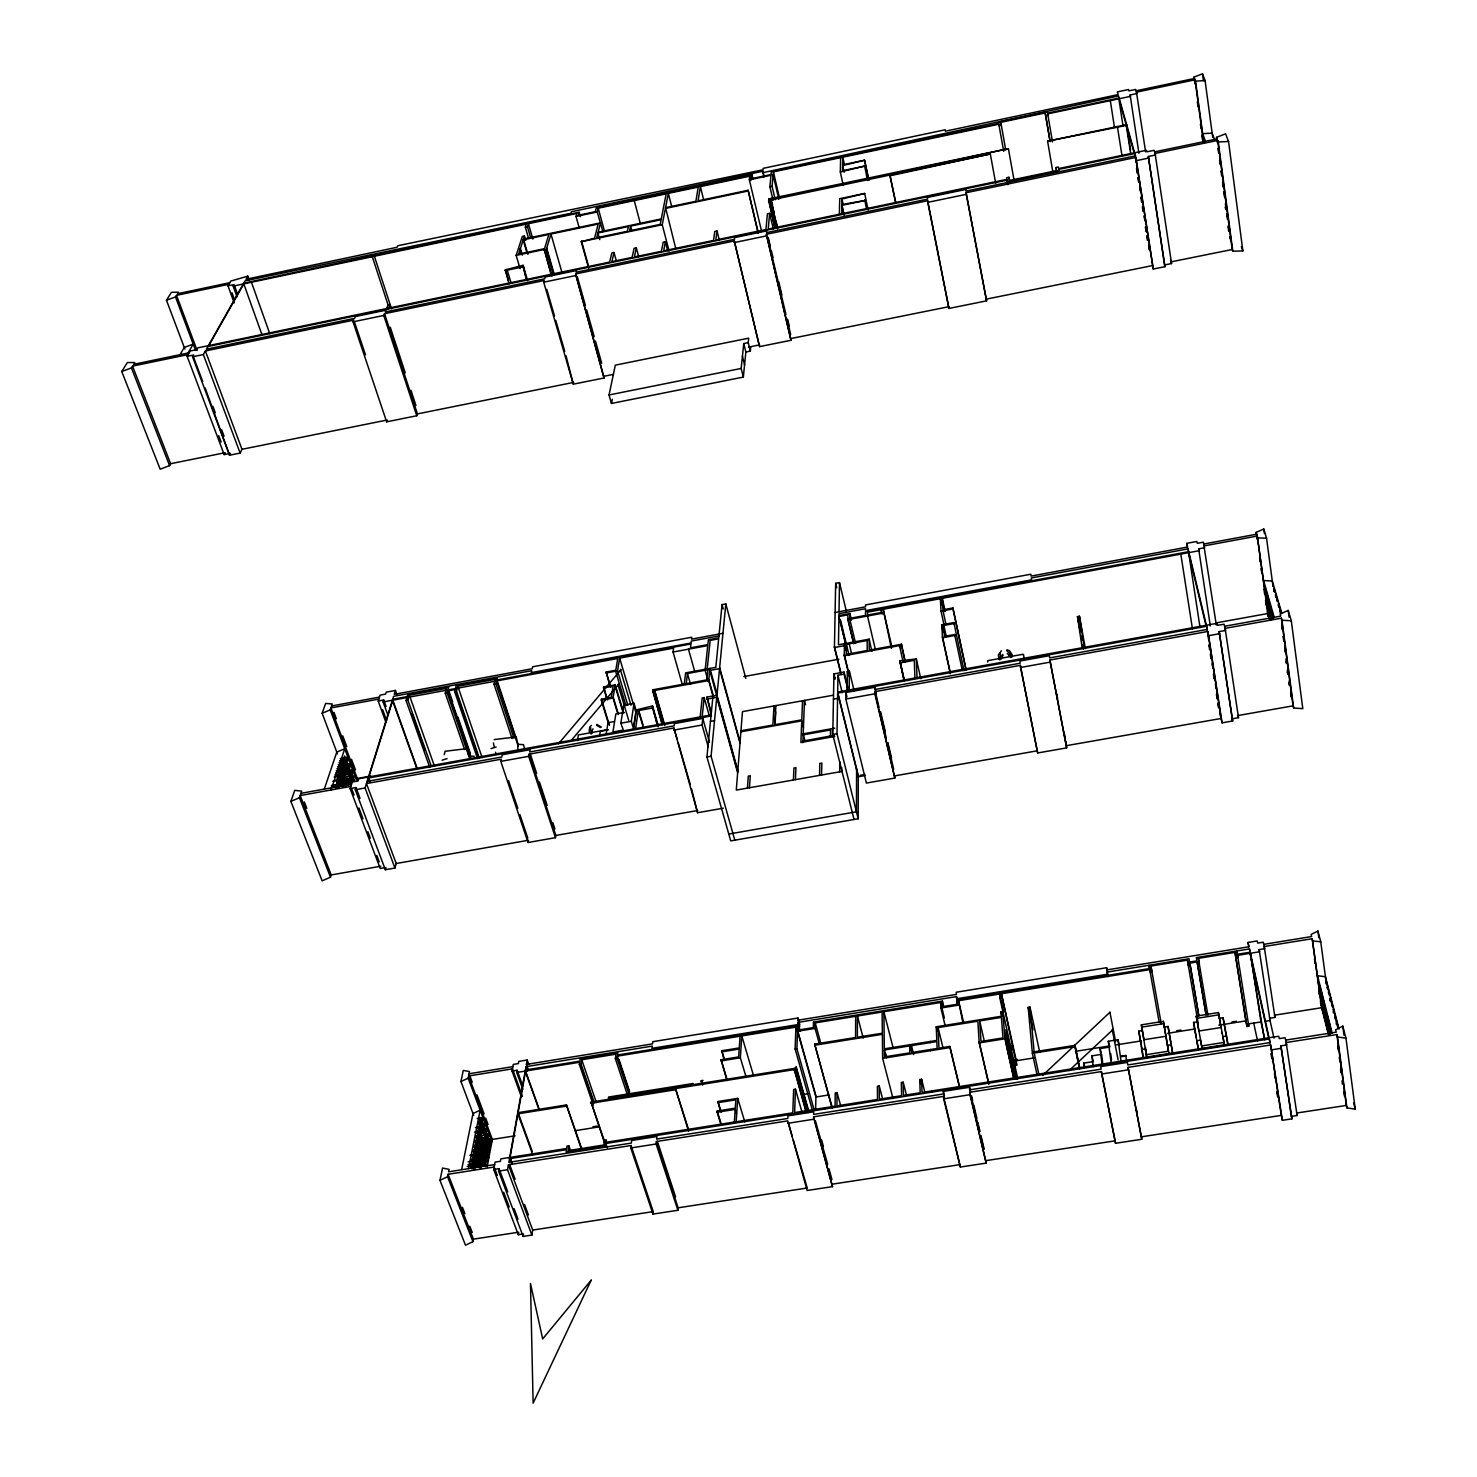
<?xml version="1.0" encoding="UTF-8"?>
<svg xmlns="http://www.w3.org/2000/svg" width="1477" height="1477" viewBox="0 0 1477 1477"><rect width="100%" height="100%" fill="white"/><g stroke="black" fill="none" stroke-linecap="round" stroke-linejoin="round"><path stroke-width="1.5" d="M857.417 1016.028L857.362 1037.223L882.36 1033.198L882.12 1012.003L857.417 1016.028L863.196 1038.036M712.782 698.049L706.929 756.962L730.727 840.893L858.174 818.756L858.285 775.665L838.216 694.208M856.605 768.834L856.438 811.796L728.77 834.043M849.201 689.925L849.367 671.112L847.336 671.481L847.152 690.294M849.847 618.328L849.884 613.546L838.936 615.577L838.973 613.657L865.522 608.727L865.522 610.647L1031.537 579.852L1031.297 577.969L1188.062 548.872L1207.374 629.387L1049.667 657.911L1049.39 655.696L1019.905 661.031L1020.145 663.247L874.809 689.537L874.79 687.285L845.896 692.528L845.823 699.046L866.39 783.068L894.84 778.065L874.827 691.661L1020.367 665.352L1037.666 752.975L1066.671 747.879L1049.944 660.016L1207.872 631.454L1222.088 722.844L1232.667 720.979L1219.153 631.602L1225.633 630.439L1224.064 624.199L1217.602 625.362L1217.103 623.294L837.681 692.011L837.957 675.247L844.069 674.14L844.087 672.072L833.933 673.918L832.77 734.475L854.038 819.477M846.413 644.323L846.303 654.348L867.221 650.508L867.202 640.501L846.413 644.323L849.09 655.419M853.651 643.806L847.872 619.657L847.909 614.857L838.936 616.518L838.456 644.803L869.196 639.153L871.818 651.265M848.61 673.567L844.29 655.714L844.438 643.695M839.656 771.825L839.804 761.874M879.24 1085.964L879.369 1099.183L901.598 1095.676L901.321 1082.475L903.167 1082.179L903.462 1095.399L920.171 1092.758L919.765 1079.558L921.611 1079.262L922.036 1092.463L1278.713 1036.245L1279.248 1038.645L1285.064 1037.722L1286.725 1044.941L1280.891 1045.864L1291.95 1118.846L1282.387 1120.304L1270.626 1044.977L1128.114 1067.373L1141.795 1139.265L1115.541 1143.29L1101.417 1071.582L969.798 1092.26L986.174 1163.101L960.364 1167.052L943.563 1096.396L813.532 1116.834L832.493 1186.622L807.144 1190.499L787.758 1120.877L656.379 1141.536L678.128 1207.798L677.906 1210.272L652.982 1214.094L653.24 1211.602L631.048 1145.524L508.402 1164.799L532.699 1230.064L531.905 1235.067L523.135 1236.415L523.541 1233.904L518.298 1234.717L493.706 1169.507L495.09 1162.122L500.408 1161.291L500.851 1158.854L566.67 1148.478L567.039 1146.041L568.83 1145.764L568.091 1150.62L603.927 1144.989L604.573 1140.115L606.364 1139.838L606.05 1142.275L792.798 1112.827L793.647 1089.472L795.457 1089.195L794.644 1112.55L835.059 1106.162L835.243 1092.943L837.071 1092.648L836.905 1105.885L877.504 1099.479L877.412 1086.26L879.24 1085.964L882.655 1099.017M841.724 767.486L841.668 771.474L736.284 790.084L742.469 711.637L833.176 695.224M858.174 818.756L836.997 733.718L837.662 693.082L1206.617 626.266L1207.3 630.716M839.01 611.755L839.49 582.603L835.668 583.323L834.431 647.517L840.948 674.14M824.72 1109.005L824.757 1107.787M832.326 735.86L832.456 729.62M830.369 736.211L830.499 729.97L803.137 734.881M841.668 213.759L841.835 205.34L864.728 200.558L841.853 204.546L841.964 199.007L864.71 193.469L839.711 198.693L839.361 214.239M844.253 163.873L842.813 157.19L842.665 164.833L864.636 160.199L842.647 165.572L842.536 170.741L864.654 166.089L867.461 180.083M843.256 185.474L840.321 171.96L840.635 157.651M815.599 1110.261L815.913 1097.005L797.506 1031.26L815.082 1028.417L815.23 1022.878L855.663 1016.305L855.571 1037.519L814.676 1044.11L831.717 1106.956M821.544 775.019L821.858 763.074L819.846 763.424L819.532 775.388M832.493 1186.622L813.532 1116.834M943.434 1005.542L942.381 1001.111L813.495 1022.066L813.347 1027.586L797.543 1030.152L797.709 1025.721L617.515 1055.003L617.811 1052.787L580.203 1058.917L579.87 1061.132L525.406 1069.976M805.648 1110.556L794.368 1069.57L591.077 1102.119L605.035 1144.472M812.498 1110.575L795.124 1048.947L795.918 1027.124L617.368 1056.129L617.072 1058.344L629.202 1094.9M808.048 1112.495L796.121 1070.456L796.251 1066.966L794.404 1068.425L608.413 1098.205L608.561 1097.042L693.045 1083.509L692.953 1084.672M814.252 1110.298L796.897 1048.67L797.506 1031.26M799.574 1031.186L797.82 1022.416L956.505 996.587L958.056 1003.252M799.722 1026.773L797.968 1018.022L652.76 1041.691L652.502 1043.888L526.403 1064.419L527.935 1068.683M740.882 731.798L801.753 720.85L800.885 742.506L834.745 736.469M802.546 700.763L801.789 719.834L774.797 724.69L775.887 705.581M802.879 742.691L804.448 700.412L805.574 704.806M795.438 779.634L795.937 767.671L793.943 768.022L793.426 779.985M774.982 725.281L775.702 712.505L773.985 705.932L772.859 725.041L740.956 730.764M205.377 350.972L241.988 449.303L240.123 453.088L229.563 455.211L192.564 356.788L203.346 354.535L205.377 350.972L353.815 320.103L353.04 321.838L386.642 421.831L416.754 415.757L383.78 315.45L384.537 313.715L544.201 280.501L543.702 282.199L573.298 384.186L604.056 377.983L575.605 273.965L734.291 240.954L759.547 346.633L790.989 340.282L766.378 234.289L927.685 200.724L948.954 308.435L986.581 300.846L966.124 192.73L1135.905 157.43L1153.26 269.036L1165.002 266.672L1148.349 156.488L1155.549 154.993L1154.146 150.322L1146.964 151.817L1146.503 150.266L1058.677 168.563L1058.363 167.012L1056 167.492L1056.775 172.034M734.346 1122.04L735.195 1109.375L717.12 1112.236L721.09 1125.086M740.051 1036.189L739.275 1047.913L721.773 1050.738L724.339 1060.578M736.174 1121.763L737.706 1098.371L717.933 1101.51L720.481 1111.239M746.217 1077.472L740.365 1057.79L741.786 1035.912L753.362 1075.09M749.43 787.758L750.279 775.757L748.304 776.108L747.436 788.109M717.12 1112.236L717.213 1111.036L735.269 1108.175L735.823 1099.848L717.84 1102.691M726.979 1080.555L721.09 1059.766L738.666 1056.923L739.202 1049.021L721.699 1051.864M701.28 1080.684L701.187 1081.829L703.015 1080.407L701.28 1080.684L702.646 1085.097M494.204 739.589L516.138 736.931L517.984 744.334L517.781 750.556M759.547 346.633L734.291 240.954M230.504 453.328L224.19 454.602L187.136 356.326L190.238 350.991L196.663 349.661L197.678 347.889L609.65 262.094L611.81 252.973L614.026 252.512L611.903 261.614L632.119 257.404L634.095 248.321L636.329 247.841L634.371 256.943L661.438 251.312L663.155 242.246L665.388 241.785L663.69 250.832L713.52 240.456L714.794 231.464L717.047 231.003L715.791 239.976L765.935 229.544L767.394 213.833L769.646 213.353L768.206 229.064L1006.852 179.363L1006.631 177.775L1008.976 177.295L1009.788 181.819M776.994 227.366L770.846 200.041L990.31 153.977L995.701 183.37M774.779 227.827L768.76 198.97L1008.403 148.642L908.115 170.464M775.222 199.746L772.102 186.324L773.413 171.867L998.803 124.216L1003.714 151.374M773.043 200.207L769.905 186.785L770.976 175.265L749.337 179.825L761.449 230.707M790.989 340.282L766.378 234.289M750.334 351.12L748.23 342.646L748.673 338.178L615.318 365.151L609.041 394.968L611.441 403.461L743.337 377.078L745.848 352.024L750.334 351.12L750.704 347.206M495.589 752.236L495.866 753.215M734.808 840.191L711.083 756.224L725.816 603.908L722.05 604.61L718.745 637.861L708.369 639.781L707.852 644.618L690.497 647.831L690.959 643.954L496.918 679.937M688.614 1131.308L675.487 1088.604L688.707 1130.127M723.342 808.196L697.569 812.719L691.513 788.773M763.794 177.111L762.907 171.24L571.396 211.765L570.953 213.279L245.108 280.833L206.374 349.2L354.609 318.349L355.44 316.521L386.051 310.133L385.275 311.979L544.699 278.802L545.235 277.011L576.528 270.494L576.048 272.266L734.494 239.292L734.715 237.557L766.692 230.892L766.545 232.627L927.574 199.118L927.464 197.42L965.773 189.444L965.958 191.142L1135.462 155.86L1153.26 269.036M711.102 714.646L706.985 697.052L716.991 695.224L737.835 770.588M712.948 695.944L708.683 680.565L709.939 668.416M743.337 377.078L741.177 368.456L743.743 343.55L748.23 342.646M702.184 716.567L704.178 697.55L702.184 697.919L700.153 716.917M707.188 668.933L710.179 640.39L718.653 638.821L715.828 667.346L685.623 672.884L684.294 684.017M708.24 746.808L702.092 725.004L702.775 718.431L674.435 723.564L674.158 725.835L529.634 751.978L530.114 749.688L502.328 754.71L501.792 757.018L367.127 781.37M706.8 679.9L707.963 668.786M705.231 669.284L707.741 645.597L673.069 652.022L682.522 685.291M677.906 1210.272L656.12 1143.992L656.379 1141.536M650.452 1092.611L650.582 1091.448M243.779 283.178L579.187 212.245L578.356 215.254L595.305 211.673L596.283 207.906L751.996 174.969L751.571 178.643L771.049 174.526L771.308 171.609L998.692 123.514L998.489 122.111L1047.285 111.772L1047.562 113.175L1119.104 98.036M758.181 233.403L748.137 190.275L698.067 200.817L700.375 186.6L749.762 176.169L750.796 180.563M749.337 179.825L749.762 176.169M652.982 1214.094L630.753 1147.98L631.048 1145.524M686.27 683.666L687.47 673.53L707.871 669.783M697.569 812.719L673.9 727.995L529.172 754.156L528.692 756.335L555.444 837.681L528.064 842.499L500.795 761.375L501.294 759.196L366.444 783.567L396.205 863.51L394.95 868.033L385.331 869.731L355.274 789.752L355.975 787.536L350.104 788.607L380.217 868.476L384.057 867.793M673.069 652.022L673.567 648.126L619.638 658.133L617.534 670.872L627.873 705.341M1269.998 1043.501L1269.315 1038.959L605.884 1143.493L605.57 1145.93L566.116 1152.134L566.485 1149.697L509.51 1158.67L511.06 1162.879M627.503 1095.177L615.355 1058.64L615.946 1054.172L581.753 1059.747L581.089 1064.197L594.271 1102.765M657.357 725.669L652.483 705.969L636.439 709.902L633.596 728.973M664.078 724.302L654.625 690.461L708.683 680.565M662.121 724.653L652.797 689.796L708.794 679.531L713.668 697.126M635.608 728.623L638.267 710.585L643.51 728.179M593.311 1105.184L579.372 1064.474L579.704 1062.24L516.728 1072.468L522.858 1089.491M634.021 703.31L636.089 710.252L633.393 728.29L631.307 721.293L634.021 703.31L623.682 705.212L620.838 723.195L623.349 730.1L612.918 732.001L615.854 713.945L624.088 712.431M581.403 1149.328L566.448 1104.925L518.095 1112.661L532.2 1151.377M606.179 733.958L608.044 722.641L614.229 721.514M617.644 713.317L613.029 698.067L615.226 684.848L603.595 686.99L606.715 698.824M518.298 1234.717L518.722 1232.206L473.415 1239.148L472.935 1241.659L465.495 1245.222L439.961 1180.326L442.565 1168.03L449.1 1169.378L448.583 1171.815L494.629 1164.578M599.514 735.841L600.29 731.3L608.506 729.804M608.616 724.155L601.305 700.227L601.471 699.193L611.256 697.402L613.121 686.214L603.41 688.005M609.909 685.919L606.179 672.017L615.78 670.244L617.737 658.484L383.115 701.963L387.768 714.868M531.905 1235.067L507.516 1169.729L508.402 1164.799M797.746 1024.613L652.003 1048.319L652.262 1046.104L526.015 1066.652L508.845 1162.344L631.344 1143.069L631.639 1140.484L656.896 1136.515L656.637 1139.099L787.85 1118.44L787.943 1115.873L813.661 1111.83L813.587 1114.397L943.471 1093.959L943.36 1091.392L969.521 1087.275L970.574 1091.688M526.403 1064.419L527.197 1060.006L518.759 1061.391L518.353 1063.588L513.294 1064.419L512.057 1071.065L521.289 1096.58M523.135 1236.415L498.598 1171.132L499.06 1168.658L493.706 1169.507M516.728 1072.468L517.135 1070.253L512.057 1071.065M577.581 740.512L578.282 734.974L607.398 729.693M555.444 837.681L555.85 835.447L529.172 754.156M487.152 1166.775L492.358 1139.413L468.615 1075.976L512.464 1068.85L522.452 1096.451M669.081 250.998L662.25 224.726L665.407 208.442L748.064 191.013M665.555 207.666L668.324 193.376L698.233 187.062L695.889 201.278L665.555 207.666L675.691 248.247M489.219 1148.164L484.29 1135.093L485.619 1128.28L486.598 1130.902L479.453 1167.79L473.397 1151.875L473.859 1149.531L480.911 1168.085L487.576 1133.524L488.573 1136.127L482.813 1166.036L474.782 1144.878L474.32 1147.204L481.373 1165.741M481.668 1117.757L471.606 1168.695L470.591 1166.018L471.052 1163.654L473.102 1168.99L482.665 1120.397L481.668 1117.757L477.219 1118.477M487.908 1155.051L477.976 1128.742L478.437 1126.453L481.428 1134.391L474.579 1169.286L471.532 1161.291L471.994 1158.928L475.04 1166.904M468.541 1168.473L480.136 1110.224L473.009 1113.547L461.692 1169.415M528.064 842.499L528.526 840.247L396.205 863.51M611.441 403.461L612.309 399.307M472.935 1241.659L447.568 1176.744L448.085 1174.289L494.167 1167.033L497.343 1175.452M491.933 1141.684L468.154 1078.21L469.538 1071.545L463.298 1070.419L460.935 1081.533L473.692 1115.375M604.056 377.983L575.605 273.965M630.568 226.11L629.497 230.837L660.201 224.393L661.124 219.704L630.568 226.11L631.75 230.56M573.298 384.186L566.023 355.791M513.959 738.297L495.94 683.869L497.398 677.98L456.227 685.623L454.621 691.513L477.588 758.716M512.094 738.629L494.057 684.22L495.275 679.309L457.833 686.251L456.504 691.181L479.434 758.384M597.927 232.978L596.726 237.723L627.319 231.298L628.39 226.572L597.927 232.978L599.754 239.625M602.911 231.631L597.225 211.968L598.203 208.22L666.182 193.838L661.271 218.91L598.13 232.184L600.511 222.842L523.449 239.071L527.898 254.339M444.226 754.636L445.112 751.276L466.898 748.636L468.837 756.002L474.339 756.298M588.695 268.352L581.255 241.711L594.548 238.185L598.167 224.061L550.958 234.012L546.232 249.816L553.229 274.15M1109.799 1012.336L1110.039 1012.225M464.646 749.559L445.26 693.248L446.626 688.337L409.387 695.242L407.91 700.172L430.841 764.901M469.483 757.886L447.125 692.898L447.679 690.941L455.156 689.556L478.086 756.704M447.956 689.944L448.768 687.008L407.837 694.596L406.046 700.523L429.77 767.394M579.113 227.569L576.03 216.454L576.861 213.445L528.415 223.692L527.437 226.719L530.649 237.779M385.331 869.731L385.977 867.461M551.069 274.611L544.311 249.465L516.156 255.373L520.052 268.611M394.95 868.033L365.077 787.98L393.62 696.313L531.775 670.669L531.332 672.626L691.07 642.993L691.291 641.073L718.948 635.941M385.959 722.493L378.204 701.021L380.087 695.132L385.626 694.098L386.235 692.159L395.448 690.442L394.248 694.338L532.2 668.73L532.643 666.792L691.753 637.233L691.531 639.153L722.973 633.301M368.881 776.939L392.808 700.172L417.419 769.019M526.458 280.095L523.116 265.306L505.337 269.793L508.993 283.75M330.479 877.209L299.425 797.746L301.733 791.137L294.772 790.361L290.858 801.383L322.134 880.827L330.479 877.209L331.199 874.938L300.2 795.549L350.806 786.392M383.115 701.963L383.743 699.987L378.204 701.021M349.994 776.884L353.631 776.237L351.009 784.398L348.609 778.047L345.95 786.281L339.876 770.237L340.559 768.188L336.885 768.852M350.104 788.607L352.228 782.016L358.062 780.945L358.763 778.767L711.102 714.942M523.19 239.846L518.575 254.118L544.551 248.671L548.816 234.455L523.19 239.846L527.012 252.936M523.449 239.071L524.446 235.951L522.323 236.412L516.156 255.373M528.544 238.222L525.332 227.163L526.31 224.135L233.181 286.113L237.022 296.822M344.418 773.468L348.074 772.803L350.067 766.711L348.867 763.535L346.209 771.659L342.553 772.323M351.655 782.348L349.274 775.997L351.249 769.886L352.449 773.062L348.48 785.339L341.242 766.138L341.925 764.089L338.251 764.772M335.205 787.721L338.916 787.056L347.667 760.341L346.467 757.147L336.313 788.016L335.076 784.785L331.346 785.45M335.076 784.785L334.374 786.872L330.663 787.555M332.75 781.278L336.461 780.595L336.996 785.912L333.285 786.595M334.134 777.105L337.827 776.44L337.144 778.508L339.599 784.97M345.489 783.936L349.144 783.272L346.744 776.902L343.384 787.223L338.51 774.373L339.212 772.305L335.519 772.969M346.209 771.659L342.59 762.058L344.603 755.966L354.166 781.425L353.631 776.237M331.033 789.955L344.75 748.747L336.774 752.088L324.331 789.032M370.764 776.034L357.286 778.49L356.64 780.521L330.202 709.92L332.27 704.012L325.642 703.421L322.134 713.262L337.439 753.842M590.578 727.533L591.243 733.755M416.754 415.757L417.437 413.911L384.537 313.715M386.642 421.831L387.362 419.966M388.359 308.711L390.113 304.539L388.082 304.964L386.291 309.136M592.295 730.672L591.834 733.552M1000.28 653.056L1000.28 659.554M229.563 455.211L205.137 387.971M224.19 454.602L225.132 452.7L170.63 463.704L169.597 465.606L160.181 469.206L121.742 371.502L127.373 362.53L134.758 362.548L133.65 364.339L189.204 352.763M249.281 280.39L247.767 276.144L245.994 279.264L397.055 247.268L397.738 245.754L763.055 169.781L763.203 168.341L945.262 129.773L945.391 131.176L1118.144 94.602L1117.369 91.888L1128.52 89.525L1128.926 90.872L1135.628 89.451L1136.884 93.549L1130.127 94.971L1138.933 153.239M208.848 345.563L243.779 283.879L262.168 335.261M192.564 356.788L193.598 354.997L187.136 356.326M233.181 286.113L234.086 284.544L227.993 285.836L234.178 302.914M187.413 354.092L193.192 344.141L184.256 347.446L179.696 355.237M227.993 285.836L230.726 281.11L247.767 276.144M121.742 371.502L131.416 367.921L132.524 366.13L188.17 354.554M184.883 349.07L166.458 300.219L175.505 296.932L176.501 295.345L228.917 284.249M166.458 300.219L171.424 292.317L178.459 292.188L177.48 293.757L229.821 282.679M442.103 760.193L447.088 758.624M491.066 748.581L496.106 746.993M558.583 743.706L620.525 670.226L631.011 705.286M570.491 741.343L618.106 685.033L628.704 720.314M591.465 725.355L589.692 727.072L589.194 731.632M1042.836 1075.238L1109.929 1012.28L1115.652 1041.783M1069.09 1070.567L1112.347 1030.207L1118.107 1059.84M1001.424 650.785L998.341 654.902L999.301 659.831M592.997 728.844L590.855 733.718M1002.588 654.422L999.855 659.517M1003.123 655.179L1000.871 659.351M1022.472 654.606L1023.579 654.68L1024.263 660.108M1022.952 654.274L987.781 660.644L987.596 662.102M1280.891 1045.864L1291.396 1116.372L1297.12 1115.504L1286.172 1042.54L1336.87 1034.565L1346.322 1105.424L1346.932 1107.879L1355.258 1109.153L1345.953 1038.165L1342.815 1026.146L1335.633 1029.764L1336.26 1032.165L1285.618 1040.122M1326.438 984.217L1320.752 941.846L1317.927 931.045L1311.096 934.406L1311.65 936.547L1263.703 944.357M439.961 1180.326L447.568 1176.744M460.935 1081.533L468.154 1078.21M1232.667 720.979L1232.15 718.801L1238.501 717.693L1225.098 628.353L1281.371 618.18L1293.058 705.84L1293.667 708L1302.806 708.665L1291.304 620.765L1288.202 610.407L1280.153 614.044L1280.762 616.112L1224.581 626.266M1257.112 539.197L1256.188 532.366L1263.777 529.024L1266.546 538.219L1272.989 586.24M290.858 801.383L299.425 797.746M322.134 713.262L330.202 709.92M1217.14 141.866L1216.531 137.343L1225.578 133.798L1228.55 141.497L1242.877 250.961L1232.815 251.182L1232.224 249.502L1217.676 140.407L1155.088 153.442L1171.556 263.552L1164.522 264.955L1148.349 156.488M1194.911 83.838L1193.988 77.099L1202.481 73.85L1205.084 80.589L1212.728 137.49M1136.053 90.817L1194.487 78.447M762.76 172.698L1118.532 95.968L1135.462 155.86M998.803 124.216L999.006 125.619L1001.221 125.157L1000.815 122.333L1045.199 112.954L1049.907 140.241M1052.51 141.995L1047.691 113.877L1130.533 96.356L1130.127 94.971M1045.753 115.741L1047.968 115.261L1047.691 113.877M525.332 227.163L527.437 226.719M576.03 216.454L597.225 211.968M769.905 186.785L772.102 186.324M840.321 171.96L864.654 166.089M1053.027 173.012L1047.599 141.183L1126.619 124.603L1130.588 150.008M1126.822 125.323L1047.599 141.183M768.557 201.278L770.772 200.817M895.616 202.663L890.059 175.781L990.31 153.977M581.255 241.711L662.25 224.726M544.071 250.278L546.232 249.816M505.079 270.605L522.6 266.949M207.869 346.541L1006.982 180.157L1007.794 184.68M1154.608 151.873L1217.103 138.875L1217.713 143.417M353.04 321.838L383.78 315.45M543.702 282.199L575.144 275.664M734.087 242.616L766.231 235.932M948.954 308.435L927.778 202.349L966.29 194.336L966.124 192.73M1136.792 160.55L1148.811 158.057M241.988 449.303L385.128 420.428M417.437 413.911L573.722 382.377M604.462 376.173L613.453 374.364M748.47 347.113L759.713 344.843M791.1 338.51L948.825 306.699M986.396 299.111L1152.337 265.62M1171.076 261.854L1232.224 249.502M609.041 394.968L741.177 368.456M1187.434 547.856L1186.733 543.351L1196.832 541.468L1197.293 543.296L1203.367 542.17L1216.309 624.919L1215.811 622.943L1267.838 613.527L1268.374 615.429M331.587 705.988L379.46 697.089M835.114 612.475L865.522 606.844L865.522 604.942L1030.854 574.221L1031.075 576.104L1187.619 547.025L1186.733 543.351M1203.829 544.016L1256.724 534.194L1257.333 538.754M378.832 699.064L330.903 707.945L358.043 780.502M1204.29 545.862L1257.259 536.04L1268.411 615.743M1210.309 626.008L1198.659 548.853L1204.77 547.727M392.716 699.267L409.092 696.221M1188.727 551.659L865.54 611.589L865.54 615.411L847.872 618.697L853.669 642.846M881.234 609.632L867.497 612.18L867.497 615.06L881.271 612.512L881.234 609.632L882.249 614.044M891.388 648.366L883.191 609.281L940.351 598.683L941.772 605.312M966.253 670.336L952.942 607.97L942.972 609.798L942.326 598.314L1199.121 550.718L1198.659 548.853M406.046 700.523L407.91 700.172M445.26 693.248L447.125 692.898M454.621 691.513L456.504 691.181M494.057 684.22L495.94 683.869M847.872 619.657L883.246 613.103M606.013 672.995L617.534 670.872M943.932 624.494L941.034 611.146L953.016 608.93L952.942 607.97M950.339 673.77L942.511 637.732L941.791 624.808L953.884 622.574L964.019 670.669M962.358 670.558L954.64 634.501L944.486 636.365L943.858 625.417L953.939 623.571L953.884 622.574M834.431 647.517L844.419 645.689L845.49 650.12M905.124 660.939L901.524 644.23L869.233 650.138L869.196 639.153M601.305 700.227L613.029 698.067M844.29 655.714L899.53 645.597L903.149 662.324M942.511 637.732L954.714 635.498L954.64 634.501M652.52 691.845L654.477 691.476M901.524 644.23L901.579 646.243L899.548 646.612L899.53 645.597M743.817 676.595L838.918 659.204M1082.253 648.292L1077.472 616.592L1079.465 616.223L1085.373 648.643M340.282 758.661L343.938 757.996L352.32 780.299M339.599 760.692L343.273 760.027L348.074 772.803M344.03 761.006L347.667 760.341M338.935 762.723L342.59 762.058M903.998 680.509L899.918 660.865L916.312 658.908L920.78 678.718M636.292 710.954L652.188 708.055M899.973 662.915L914.3 660.311L914.928 678.017M340.135 765.935L343.809 765.271M706.763 699.138L716.788 697.31L737.669 772.729M337.568 766.803L341.242 766.138M336.202 770.92L339.876 770.237M338.104 772.065L341.778 771.4M339.987 773.228L343.661 772.563M346.947 772.582L350.603 771.917M334.817 775.037L338.51 774.373M620.838 723.195L631.307 721.293M336.738 776.2L340.412 775.517M344.473 774.945L349.938 773.948M345.618 776.662L349.274 775.997M335.353 780.336L339.064 779.671M339.858 780.539L343.532 779.874M344.289 780.761L347.944 780.096M336.59 783.548L340.282 782.884M710.991 716.013L368.161 778.084L369.748 782.404M300.976 793.334L351.526 784.195M710.455 721.385L714.536 720.647M833.453 699.156L837.57 698.399M500.795 761.375L528.692 756.335M673.623 730.155L702.092 725.004M845.823 699.046L874.846 693.802L874.827 691.661M1037.666 752.975L1020.589 667.475L1050.202 662.121L1049.944 660.016M355.274 789.752L365.077 787.98M1208.869 635.645L1219.67 633.688M834.782 728.179L803.174 733.829L804.891 740.512M706.929 756.962L711.083 756.224M832.77 734.475L836.997 733.718M802.897 741.122L834.357 735.251M860.149 775.351L864.95 774.502M865.06 775.573L858.285 776.773L837.662 693.082M331.199 874.938L380.863 866.205M555.85 835.447L697.809 810.485M894.785 775.85L1037.408 750.778M1066.376 745.682L1221.073 718.487L1222.088 722.844M1293.058 705.84L1237.966 715.533L1238.501 717.693M1248.73 946.849L1248.047 942.437L1257.222 940.941L1257.702 943.101L1263.204 942.197L1264.7 948.696L1259.161 949.6L1270.035 1020.496L1265.512 1021.216M1107.492 972.217L1106.624 967.712L956.265 992.23L956.394 994.409L797.894 1020.219M469.077 1073.761L512.888 1066.634M957.65 1003.234L956.616 998.784L1107.51 974.248L1107.215 972.069L1189.022 958.758L1189.613 962.025L1196.942 960.844L1196.333 957.576L1249.487 948.917L1270.091 1042.559L1127.782 1064.954L1127.413 1062.406L1100.771 1066.597L1101.103 1069.163L969.669 1089.841L969.521 1087.275M1322.173 1009.917L1312.204 938.707L1264.201 946.517L1274.965 1017.413L1269.537 1018.281L1273.968 1038.146M1014.551 1061.003L1014.921 1065.489L1016.693 1065.212L1001.424 993.726L1149.641 969.651L1149.992 971.829L1151.82 971.534L1150.934 966.069L1187.397 960.142L1188.394 965.607L1190.222 965.312L1198.844 1015.973L1189.816 963.115L1197.145 961.933L1206.081 1014.828L1197.145 961.933M1207.891 1015.234L1198.364 958.351L1235.012 952.388L1246.976 1026.46L1248.785 1026.164L1237.541 955.361L1259.659 951.76L1259.161 949.6M1013.72 1078.173L1004.895 1038.793L1002.791 1011.487L1000.981 1011.782L1001.332 1016.268L936.252 1026.773L936.806 1040.417L884.335 1048.836L883.892 1011.708L940.646 1002.495L944.357 1018.022M942.381 1001.111L942.621 1006.612L956.911 1004.305L956.671 999.892L1149.457 968.561L1148.94 965.275L1159.076 1021.77M1250.207 952.185L1237.32 954.271L1236.618 951.003L1237.32 955.434M962.93 1022.915L958.518 1000.704L999.634 994.021L1003.621 1011.874M579.372 1064.474L581.089 1064.197M615.355 1058.64L617.072 1058.344M1197.57 964.112L1199.398 963.816L1198.364 958.351M1236.175 957.853L1238.003 957.539L1237.541 955.361M945.151 1025.795L940.886 1008.016L958.739 1005.117M1017.801 1078.819L999.966 998.415L1001.775 998.138M1037.168 1075.367L1032.368 1053.323L1028.177 1007.388L1029.986 1007.092L1039.679 1052.104M814.639 1045.236L882.378 1034.325L882.637 1058.344L893.031 1098.537M721.016 1060.892L740.365 1057.79M795.124 1048.947L796.897 1048.67M959.792 1087.755L949.896 1046.418L938.947 1048.172L938.098 1027.604L977.848 1021.198L979.214 1042.91L988.796 1084.358M979.657 1020.902L1001.424 1017.395L1002.975 1037.925L980.968 1041.451L979.657 1020.902L984.291 1041.082M909.647 1045.919L909.832 1052.843L884.428 1056.904L884.354 1049.981L909.647 1045.919L910.774 1050.387M911.457 1045.624L936.843 1041.562L937.12 1048.467L911.641 1052.547L911.457 1045.624L913.691 1054.578M566.263 1106.088L517.892 1113.824L532.772 1154.7M1015.327 1078.468L1005.8 1035.82L1005.745 1039.863M590.911 1103.282L675.377 1089.768M794.331 1070.733L796.121 1070.456M882.637 1058.344L949.951 1047.581L949.896 1046.418M979.214 1042.91L1004.895 1038.793M475.409 1127.542L479.877 1126.822M1016.878 1079.004L1005.874 1029.691L1006.576 1045.79L1013.628 1077.287M1141.389 1024.853L1146.281 1054.689L1168.455 1051.199L1165.981 1036.245L1143.992 1039.734L1141.721 1027.124L1141.389 1024.853L1163.378 1021.346L1168.972 1054.061L1168.769 1052.898M1196.278 1016.102L1218.414 1012.557L1218.857 1014.828L1221.017 1027.512L1198.881 1031.02L1196.278 1016.102L1201.613 1045.956L1223.916 1042.448L1218.414 1012.557M474.505 1132.102L478.991 1131.382M1141.721 1027.124L1163.747 1023.616L1165.981 1036.245M1196.702 1018.355L1218.857 1014.828M480.283 1133.524L484.733 1132.804M479.84 1135.795L484.29 1135.093M1143.143 1058.012L1138.785 1031.131L1142.441 1030.558M1164.411 1027.05L1168.067 1026.478L1172.793 1053.673M1196.148 1037.389L1193.582 1022.416L1197.256 1021.826M1219.356 1018.318L1223.048 1017.727L1228.07 1044.645M1034.122 1051.846L1074.776 1045.384L1079.318 1067.52M1032.368 1053.323L1075.293 1046.51L1079.835 1068.628M1111.129 1062.665L1108.285 1041.267L1118.052 1039.716L1119.178 1045.55M492.358 1139.413L515.067 1135.813M1176.541 1030.761L1180.917 1030.06M1231.984 1021.955L1236.378 1021.253M1328.358 1034.38L1321.62 1007.72L1274.466 1015.197L1274.965 1017.413M1167.679 1033.309L1194.542 1029.026M1218.802 1025.186L1245.813 1020.902L1246.976 1026.46M592.923 1126.748L597.373 1126.046M1012.927 1060.135L1017.431 1059.415M575.051 1130.699L599.477 1126.822M803.211 1094.512L807.661 1093.811M1016.693 1065.212L1016.324 1060.726L1034.528 1057.846M1075.478 1051.347L1109.615 1045.938M1116.446 1044.848L1141.481 1040.879M1260.97 1021.936L1248.305 1023.93L1248.785 1026.164M1102.248 1065.729L1100.051 1048.596L1109.799 1047.045L1108.285 1041.267M815.913 1097.005L828.874 1094.955M1093.183 1066.616L1091.872 1055.87L1101.584 1054.338L1102.691 1062.923M469.871 1155.254L474.412 1154.534M1141.536 1049.482L1145.229 1048.892L1146.817 1057.55L1166.756 1054.412M1167.421 1045.384L1171.132 1044.793L1172.664 1053.378M1226.649 1036.023L1222.938 1036.614L1224.396 1045.328L1202.112 1048.836L1201.89 1047.673M1121.338 1055.944L1125.917 1055.944L1121.394 1056.664M1084.21 1067.446L1083.712 1063.145L1093.405 1061.612L1091.872 1055.87M484.438 1158.356L488.887 1157.654M468.098 1161.827L471.532 1161.291M467.987 1164.67L472.548 1163.95M467.157 1166.572L470.591 1166.018M630.753 1147.98L656.12 1143.992M787.666 1123.332L813.476 1119.271M960.364 1167.052L943.674 1098.833L969.946 1094.697L969.798 1092.26M1101.417 1071.582L1101.713 1074.001L1128.465 1069.81L1141.795 1139.265M498.598 1171.132L507.516 1169.729M1271.697 1049.815L1281.427 1048.282M532.699 1230.064L653.24 1211.602M678.128 1207.798L807.217 1188.006L793.407 1140.373M832.53 1184.129L960.253 1164.578M986.008 1160.627L1115.227 1140.816M1141.444 1136.81L1281.316 1115.375L1282.387 1120.304M1346.322 1105.424L1296.566 1113.049L1297.12 1115.504M517.984 744.334L523.523 744.648L524.52 748.691M1193.988 77.099L1195.502 81.143L1205.084 80.589M1217.676 140.407L1218.267 141.958L1228.55 141.497M1257.795 537.886L1266.546 538.219M1281.371 618.18L1281.981 620.248L1291.304 620.765M1312.758 940.886L1320.752 941.846M1336.87 1034.565L1337.497 1036.965L1345.953 1038.165M1007.259 653.572L1011.8 657.357M596.708 724.395L601.324 727.053M596.542 725.262L600.493 727.515M1006.908 649.788L1009.474 650.748L1012.262 654.828M1006.668 650.674L1011.265 655.013M1008.883 655.031L1010.785 657.542M304.317 801.919L306.828 808.344M462.467 1207.374L464.904 1213.651M469.797 1226.205L472.252 1232.483M132.524 366.13L170.63 463.704M448.085 1174.289L473.415 1239.148M131.416 367.921L169.597 465.606M337.827 776.44L341.501 786.096L345.544 773.708L341.925 764.089M336.461 780.595L338.916 787.056M488.352 1152.743L482.425 1137.013L476.517 1167.199L472.455 1156.565L472.935 1154.22L477.994 1167.495L483.847 1137.364L488.776 1150.454M340.559 768.188L346.615 784.213M339.212 772.305L344.067 785.155M490.087 1143.623L480.247 1117.369L478.88 1124.182L481.871 1132.102L483.644 1123.018L484.641 1125.659L483.311 1132.453L479.342 1121.911M212.854 406.286L215.254 412.711M221.679 429.807L224.079 436.213M355.975 787.536L360.037 798.337M499.06 1168.658L507.737 1191.81M514.07 1208.648L518.021 1219.171M193.081 355.883L202.718 381.546M479.785 1119.64L489.644 1145.894M218.707 435.641L221.125 442.029M351.618 788.552L354.055 795.032M358.929 807.956L362.991 818.756M367.865 831.699L370.302 838.161M376.801 855.423L379.238 861.885M503.675 1192.271L509.214 1206.986M1216.531 137.343L1217.103 138.875M203.346 354.535L240.123 453.088M333.987 712.376L336.368 718.782M342.738 735.841L346.726 746.494M351.508 759.289L355.495 769.942M469.871 1075.884L472.234 1082.216M476.979 1094.9L484.087 1113.916M485.675 1118.144L488.038 1124.477M176.501 295.345L197.124 350.492M175.505 296.932L195.555 350.437M1214.537 139.595L1212.137 133.17L1202.666 133.613L1205.694 142.014M511.633 1161.605L510.082 1157.396L525.554 1071.047L539.271 1109.375M368.493 776.994L370.099 781.315M509.713 1157.451L512.057 1163.747M509.62 1164.448L515.104 1179.181M524.501 1204.438L528.415 1214.962M1204.272 140.795L1204.789 142.235M234.843 286.686L237.151 293.092M383.743 699.987L386.069 706.431M517.135 1070.253L522.507 1085.133M233.624 285.338L236.708 293.886M232 292.778L234.308 299.185M382.709 709.772L386.586 720.499M1241.382 246.788L1242.877 250.961M392.402 700.246L417.049 769.092M525.221 1071.102L538.939 1109.43M1225.135 207.242L1225.707 208.848M251.459 282.255L269.774 333.673M395.448 690.442L396.981 694.725M527.197 1060.006L528.711 1064.252M526.015 1066.652L527.529 1070.899M411.991 713.631L424.97 750.261M568.83 1145.764L571.064 1152.097M410.144 697.384L434.496 766.286M1229.879 237.299L1230.452 238.96M566.448 1104.925L582.326 1150.306M605.884 1143.493L607.342 1147.74M591.077 1102.119L605.201 1143.29M448.971 691.125L452.682 701.944M457.87 717.083L470.498 753.842M448.694 692.122L470.24 754.858M447.679 690.941L470.72 758.033M581.753 1059.747L596.357 1102.544M580.443 1064.382L592.905 1100.79M458.572 688.411L482.148 757.664M354.554 322.263L365.484 354.831M508.457 780.521L517.781 808.251M519.922 814.658L527.806 838.105M497.638 682.116L516.304 738.629M496.678 680.915L518.224 746.162M618.937 1059.304L629.608 1091.54M617.368 1056.129L629.479 1092.666M390.26 327.211L405.252 372.887M410.975 390.297L415.96 405.529M530.335 754.119L536.631 773.357M539.437 781.905L547.155 805.408M552.767 822.504L554.872 828.929M657.339 1141.223L675.543 1196.758M374.364 256.26L391.516 308.822M372.296 256.703L388.082 304.964M570.75 740.697L569.919 740.845M717.213 1111.036L721.182 1123.886M717.933 1101.51L721.219 1112.181M603.595 686.99L607.545 699.969M601.471 699.193L609.466 725.281M721.773 1050.738L724.413 1059.452M606.179 672.017L610.74 687.063M613.195 697.052L618.475 714.462M721.09 1059.766L727.053 1079.41M735.195 1109.375L736.488 1113.658M615.226 684.848L623.7 713.022M615.06 685.863L622.888 711.877M737.706 1098.371L744.814 1121.892M615.614 671.223L625.953 705.692M638.433 709.532L643.012 724.93M507.257 270.162L511.171 283.289M505.337 269.793L508.605 280.722M619.638 658.133L636.07 713.169M1281.87 613.453L1272.288 580.959L1263.61 580.553L1274.208 617.238M1272.749 584.467L1273.322 586.369M1275.002 592.092L1273.876 588.271L1274.337 591.797L1273.783 589.895M1277.845 601.73L1275.556 594.012L1276.036 597.539L1275.463 595.619M1280.707 611.515L1278.417 603.687L1278.879 607.232L1278.307 605.275M1276.608 599.477L1277.162 601.397M1280.042 611.146L1280.614 613.103L1280.134 609.539M1256.188 532.366L1256.724 534.194M520.126 249.318L521.418 253.712M523.116 265.306L527.621 280.63M652.483 705.969L658.299 725.761M522.858 266.118L526.717 279.264M652.336 707.003L658.151 726.813M654.625 690.461L664.835 725.447M652.797 689.796L659.185 711.656M660.477 716.031L662.398 722.585M652.668 690.811L662.25 723.619M520.384 248.524L522.304 255.115M528.415 223.692L532.883 239.126M546.767 289.344L554.484 315.93M555.758 320.361L564.749 351.36M673.9 727.995L677.038 738.851M678.294 743.189L690.257 784.435M788.386 1123.055L792.152 1136.035M524.446 235.951L525.72 240.308M1170.578 260.155L1171.556 263.552M1268.503 599.348L1271.457 618.918L1267.026 603.465L1267.506 606.936L1270.811 618.531L1267.395 595.489L1270.737 620.082L1267.986 610.426L1268.448 613.897L1270.109 619.675L1266.287 591.668L1270.183 618.125M1273.58 616.961L1273.008 614.986L1273.488 618.549L1265.124 589.471L1272.842 618.143L1271.882 611.035L1272.934 616.574M1285.821 661.327L1286.412 663.431M544.311 249.465L551.936 275.996M1287.261 672.183L1287.87 674.287L1287.39 670.687M546.712 248.21L554.337 274.74M546.472 249.022L553.469 273.337M1288.701 682.965L1289.31 685.088M1268.928 617.368L1269.482 619.288L1265.198 587.846L1269.555 617.737M1290.88 694.393L1291.489 696.535M795.457 1089.195L802.214 1112.846M550.958 234.012L562.202 273.393M1134.114 152.851L1118.846 98.811L1122.982 125.711M687.47 673.53L690.553 684.46M796.251 1066.966L808.768 1111.202M796.195 1068.129L808.731 1112.366M796.158 1069.293L808.067 1111.313M794.368 1069.57L805.667 1109.393M1164.522 264.955L1165.002 266.672M688.467 649.16L694.688 671.37M702.775 718.431L709.514 742.34M821.6 1140.004L823.446 1146.521M577.304 276.716L585.446 305.554M586.701 310.004L594.197 336.627M595.453 341.076L601.711 363.268M815.433 1120.895L827.674 1164.301M828.892 1168.639L831.957 1179.495M581.476 240.917L588.289 265.325M797.968 1018.022L799.795 1024.576M706.985 697.052L711.305 712.542M797.82 1022.416L800.257 1031.168M797.709 1025.721L798.928 1030.097M798.152 1032.349L815.95 1095.86M704.178 697.55L709.145 715.274M795.918 1027.124L797.137 1031.5M579.187 212.245L580.424 216.676M705.12 670.3L708.166 681.229M814.676 1044.11L832.345 1108.027M710.548 670.613L717.194 694.688M737.743 771.659L709.735 670.429L719.557 668.619L739.995 743.171M837.071 1092.648L840.635 1105.645M719.65 667.622L740.088 742.137M815.23 1022.878L820.64 1042.596M813.495 1022.066L814.695 1026.441M815.082 1028.417L819.31 1043.777M1117.387 126.542L1122.095 156.396M614.026 252.512L616.444 261.337M598.203 208.22L604.278 230.412M1083.712 1063.145L1084.746 1066.948M725.816 603.908L745.811 678.405M722.05 604.61L723.232 608.986M636.329 247.841L638.692 256.703M1100.051 1048.596L1101.067 1052.418M634.261 200.595L640.15 222.879M1339.011 1029.118L1325.441 976.74L1317.521 975.725L1332.032 1032.645M665.388 241.785L667.696 250.665M1325.829 979.62L1328.118 988.445M1329.835 995.129L1328.691 990.679L1329.078 993.559M1330.999 999.615L1330.426 997.363L1330.611 1000.908L1330.038 998.655M1332.752 1006.391L1331.589 1001.868L1331.977 1004.766M1333.934 1010.933L1333.343 1008.643L1333.325 1012.797M1338.107 1026.995L1334.525 1013.204L1335.3 1019.001M1326.217 982.482L1326.771 984.679L1326.401 981.817M1327.343 986.894L1327.915 989.11L1327.528 986.23M1329.651 995.775L1328.303 991.99M1331.386 1002.514L1332.549 1007.019L1332.18 1004.12M1334.913 1016.102L1335.503 1018.392L1335.116 1015.493M1337.294 1025.278L1337.885 1027.586L1337.497 1024.687M1327.158 987.559L1327.731 989.775M1329.835 999.301L1330.426 1001.535M885.48 1053.286L886.625 1057.735M884.354 1049.981L886.071 1056.664M1353.689 1103.042L1355.258 1109.153M668.324 193.376L671.684 206.503M801.753 720.85L803.47 727.496M1322.432 996.31L1326.881 1027.217M903.167 1082.179L906.509 1095.269M883.892 1011.708L892.902 1047.027M1320.512 1003.308L1321.066 1005.505L1320.456 1001.055M700.375 186.6L703.661 199.764M742.433 356.197L744.574 364.745M921.611 1079.262L924.879 1092.371M919.765 1079.558L920.873 1083.915M717.047 231.003L719.262 239.92M743.743 343.55L745.848 352.024M837.957 675.247L842.241 692.731M833.933 673.918L835.003 678.294M833.914 674.952L834.985 679.328M844.087 672.072L847.816 687.377M844.069 674.14L847.798 689.445M834.45 646.52L840.967 673.124M845.896 692.528L846.967 696.941M943.36 1091.392L944.431 1095.786M840.007 619.952L845.823 644.027M838.936 616.518L845.804 644.987M938.098 1027.604L942.954 1047.71M936.252 1026.773L937.323 1031.223M849.367 671.112L854.131 690.793M844.309 654.717L848.629 672.552M847.336 671.481L848.407 675.857M835.668 583.323L836.739 587.772M849.22 643.806L851.343 652.686M840.561 620.229L845.841 642.089M1188.542 552.675L1205.934 625.306M849.884 613.546L851.454 620.118M748.137 190.275L757.719 230.394M849.829 619.288L855.608 643.455M839.49 582.603L846.395 611.423M949.951 1047.581L959.33 1086.74M768.262 237.539L770.366 246.382M771.419 250.813L772.988 257.441M778.748 281.775L781.887 295.049M787.666 319.383L789.235 326.029M874.79 687.285L876.359 693.932M880.55 711.619L885.277 731.521M887.88 742.58L891.554 758.07M971.608 1096.082L972.66 1100.494M973.694 1104.888L976.832 1118.107M977.866 1122.52L979.953 1131.327M981.005 1135.721L984.125 1148.94M767.597 237.059L771.271 252.567M772.305 256.998L778.619 283.584M779.653 288.015L785.967 314.583M787.001 319.014L790.675 334.522M875.344 691.753L879 707.243M880.052 711.674L886.348 738.242M887.4 742.654L893.696 769.222M971.238 1096.451L974.894 1111.867M975.928 1116.28L979.583 1131.714M980.636 1136.108L983.774 1149.346M751.996 174.969L753.03 179.382M874.846 693.802L894.84 778.065M969.946 1094.697L986.174 1163.101M1219.799 713.096L1220.574 716.327M867.516 616.02L875.252 649.031M762.907 171.24L763.941 175.652M768.76 198.97L774.927 226.239M956.671 999.892L957.724 1004.342M768.631 200.503L774.853 227.033M769.646 213.353L773.32 228.99M770.994 198.509L772.545 205.118M771.954 203.697L774.022 212.522M776.09 221.365L777.124 225.778M958.518 1000.704L963.724 1022.933M770.846 200.041L777.585 228.787M979.14 1041.747L988.722 1083.195M773.413 171.867L779.579 198.416M773.136 174.803L778.804 199.192M899.936 661.899L903.979 679.475M883.191 609.281L891.813 646.686M901.579 646.243L905.161 661.954M899.918 660.865L904.441 680.639M1007.111 1045.698L1014.681 1079.447M1291.396 1116.372L1291.95 1118.846M1001.424 993.726L1016.324 1060.726M1011.08 1045.365L1012.077 1049.833M1000.981 1011.782L1001.997 1016.268M1005.062 1034.472L1015.087 1079.281M1248.047 942.437L1249.007 946.757L1106.919 969.891L1106.624 967.712M1250.077 953.33L1268.651 1037.833M842.333 206.762L844.272 215.605M841.835 205.34L843.773 214.183M1260.73 1020.829L1264.829 1039.586M1264.46 1039.66L1249.487 948.917M1039.014 1075.071L1034.232 1053.027L1029.986 1007.092M942.455 636.735L950.283 672.755M841.964 199.007L842.942 203.512M942.326 598.314L945.188 611.589M942.548 602.118L944.449 610.998M943.028 610.776L945.908 624.125M1028.177 1007.388L1033.032 1029.894M943.858 625.417L946.277 636.624M842.647 165.572L844.106 172.292M941.791 624.808L943.249 631.528M941.846 625.786L943.305 632.507M1253.733 1023.081L1257.518 1040.75M864.728 199.764L866.63 209.439M864.636 160.938L868.439 178.92M864.71 193.469L868.088 210.048M953.016 608.93L965.847 669.099M864.636 160.199L868.919 180.416M895.579 201.887L890.059 175.781M1079.465 1068.702L1074.776 1045.384M493.41 742.931L494.167 746.587M1101.713 1074.001L1115.541 1143.29M1056 167.492L1056.627 170.63L1009.437 180.452L1008.976 177.295M1227.904 1044.977L1223.048 1017.727M1107.215 972.069L1108.082 976.574M1056.72 693.95L1057.587 698.455M1064.068 732.204L1064.935 736.709M1136.422 1109.393L1137.29 1113.861M1050.202 662.121L1066.671 747.879M966.29 194.336L986.581 300.846M1146.281 1054.689L1146.817 1057.55M1138.785 1031.131L1141.186 1043.888M1189.816 963.115L1190.222 965.312M1077.472 616.592L1080.241 631.713M1081.035 636.033L1081.829 640.353M1082.623 644.692L1083.416 649.012M1193.582 1022.416L1198.364 1049.63M1150.934 966.069L1161.236 1023.709M1008.403 148.642L1014.201 181.08M1000.815 122.333L1005.726 150.082M1187.397 960.142L1198.253 1023.783M1202.112 1048.836L1200.616 1040.14L1196.887 1040.731L1198.364 1049.316M1045.199 112.954L1050.11 141.626M1168.067 1026.478L1171.132 1044.793M1221.645 1032.257L1221.83 1033.309M1163.378 1021.346L1163.747 1023.616M1235.012 952.388L1245.813 1020.902M1110.316 100.621L1114.489 127.502M1180.825 554.097L1192.456 628.925M1250.447 953.274L1260.638 1019.721M1188.062 548.872L1200.044 627.559M1207.872 631.454L1221.073 718.487M1270.626 1044.977L1281.316 1115.375M1136.182 162.525L1134.816 153.534L1058.843 169.357L1059.157 170.926L1007.203 181.726L1006.982 180.157M1136.865 167.012L1137.548 171.517M1138.564 178.255L1139.247 182.742M1139.93 187.247L1140.613 191.733M1141.296 196.238L1141.979 200.724M1144.361 216.454L1145.044 220.959M1146.078 227.698L1146.761 232.184M1148.811 245.68L1149.494 250.167M1207.964 635.165L1208.648 639.633M1209.331 644.083L1209.995 648.532M1212.359 664.115L1213.042 668.564M1214.057 675.247L1214.74 679.697M1215.405 684.165L1216.088 688.614M1216.771 693.064L1217.436 697.513M1271.715 1054.836L1272.399 1059.378M1274.466 1072.985L1275.168 1077.508M1277.236 1091.115L1277.919 1095.657M1136.976 168.47L1137.659 172.975M1138.342 177.462L1139.025 181.948M1139.709 186.453L1140.392 190.939M1141.407 197.678L1142.09 202.164M1142.773 206.669L1143.456 211.156M1144.14 215.642L1144.823 220.128M1145.857 226.867L1146.54 231.372M1147.223 235.858L1147.906 240.345M1148.589 244.85L1149.254 249.336M1209.405 645.264L1210.088 649.714M1210.771 654.163L1211.435 658.613M1212.119 663.062L1212.802 667.512M1213.817 674.195L1214.482 678.645M1216.845 694.227L1217.528 698.676M1218.211 703.126L1218.876 707.575M1271.457 1053.636L1272.14 1058.178M1274.559 1074.037L1275.242 1078.579M1277.31 1092.168L1277.993 1096.709M1136.496 168.581L1137.179 173.067M1137.862 177.554L1138.545 182.059M1140.946 197.77L1141.629 202.275M1142.312 206.762L1142.995 211.248M1145.377 226.978L1146.06 231.464M1146.743 235.951L1147.426 240.437M1208.98 645.338L1209.663 649.788M1210.346 654.237L1211.011 658.687M1213.392 674.269L1214.057 678.718M1216.42 694.301L1217.103 698.75M1217.786 703.2L1218.451 707.649M1271.069 1053.692L1271.752 1058.234M1276.922 1092.223L1277.623 1096.765M1126.157 124.696L1130.828 154.587M1145.524 1047.488L1146.152 1051.587M1079.465 616.223L1084.284 647.923M1141.573 1046.011L1143.42 1058.289M1219.153 631.602L1232.409 719.89M1145.598 151.854L1136.459 92.183L1195.004 79.795L1203.607 142.881M1128.114 1067.373L1128.465 1069.81M1125.788 1055.224L1126.729 1061.834M1118.052 1039.716L1121.006 1061.095M1324.611 1018.225L1320.161 987.411L1324.038 1015.991M1323.484 1013.757L1319.035 982.999L1322.912 1011.523M1320.032 992.249L1319.644 989.387L1330.352 1032.848L1328.783 1021.272L1328.192 1018.964L1330.149 1033.438L1320.42 995.11L1329.946 1034.011L1327.62 1016.674L1327.029 1014.385L1329.762 1034.583L1321.195 1000.797L1329.558 1035.155L1325.866 1009.843L1328.986 1032.885M1322.358 1009.308L1321.97 1006.483L1328.598 1034.029L1324.721 1005.302L1328.802 1033.457M1195.502 81.143L1203.884 142.53M1257.259 536.04L1268.152 615.854M1312.204 938.707L1321.62 1007.72M1197.884 103.205L1198.493 107.692M1202.186 134.702L1202.795 139.207M1259.826 556.977L1260.453 561.537M1261.376 568.387L1262.004 572.928M1265.734 600.271L1266.361 604.832M1267.303 611.663L1267.912 616.223M1314.696 958.795L1315.287 963.244M1318.943 989.941L1319.552 994.39M1197.367 101.821L1197.976 106.326M1200.432 124.308L1201.059 128.794M1201.983 135.533L1202.592 140.038M1259.604 557.401L1260.213 561.962M1261.155 568.793L1261.783 573.334M1263.961 589.286L1264.57 593.828M1265.512 600.659L1266.14 605.219M1314.438 958.85L1315.047 963.299M1318.684 989.978L1319.293 994.409M1202.481 73.85L1203.404 80.589M1263.777 529.024L1264.404 533.566M1317.927 931.045L1318.813 937.71M1330.943 1031.094L1330.537 1028.195L1331.534 1033.42L1318.85 983.664L1330.74 1031.684L1329.946 1025.869L1329.374 1023.561L1330.537 1032.275M1272.269 616.167L1270.755 607.121L1272.195 617.755L1266.084 596.486L1271.549 617.349L1269.629 603.225L1271.623 615.78M1328.026 1031.758L1323.558 1000.797L1327.454 1029.487M1326.309 1024.964L1321.287 991.861L1325.183 1020.459M1336.297 1020.072L1336.279 1024.189M1218.267 141.958L1232.815 251.182M1281.981 620.248L1293.667 708M1337.497 1036.965L1346.932 1107.879M1218.322 147.958L1218.931 152.5M1219.836 159.313L1220.445 163.836M1221.35 170.649L1221.959 175.191M1222.864 182.003L1223.473 186.545M1224.378 193.358L1224.987 197.9M1225.892 204.712L1226.501 209.236M1227.092 213.777L1227.701 218.319M1228.919 227.403L1229.529 231.944M1230.119 236.486L1230.729 241.028M1281.962 625.085L1282.553 629.571M1283.458 636.31L1284.048 640.815M1284.953 647.535L1285.544 652.04M1286.449 658.779L1287.058 663.265M1287.944 670.004L1288.553 674.491M1290.953 692.455L1291.544 696.959M1338.088 1045.864L1338.697 1050.424M1339.602 1057.292L1340.211 1061.852M1341.134 1068.702L1341.744 1073.281M1344.181 1091.558L1344.79 1096.119M1218.045 148.679L1218.654 153.202M1219.559 160.014L1220.168 164.538M1221.073 171.35L1221.682 175.874M1222.587 182.686L1223.196 187.21M1223.787 191.752L1224.488 196.884M1225.375 203.604L1226.224 209.882M1226.815 214.423L1227.461 219.279M1228.329 225.759L1228.956 230.486M1281.648 625.251L1282.258 629.737M1283.144 636.476L1283.753 640.963M1284.639 647.701L1285.248 652.188M1286.135 658.908L1286.744 663.395M1287.575 669.653L1288.239 674.62M1289.089 681.045L1289.698 685.605M1290.621 692.436L1291.23 697.052M1337.774 1045.734L1338.384 1050.313M1339.288 1057.163L1339.897 1061.723M1340.691 1067.686L1341.43 1073.133M1343.867 1091.392L1344.495 1096.156M1228.107 226.738L1228.698 231.206M1340.581 1068.96L1340.747 1072.413M1342.131 1080.666L1342.298 1084.081M1110.649 1053.47L1111.516 1059.895M1288.202 610.407L1289.089 617.146M1342.815 1026.146L1344.015 1035.266M1065.785 741.214L1066.099 743.503M1020.367 665.352L1020.589 667.475M1005.8 1035.82L1006.095 1039.808M999.634 994.021L999.966 998.415M927.685 200.724L927.778 202.349M940.351 598.683L941.034 611.146M956.505 996.587L956.616 998.784M940.646 1002.495L940.886 1008.016M943.563 1096.396L943.674 1098.833M916.312 658.908L917.014 677.648M930.27 1041.451L930.307 1042.614M930.565 1049.519L930.602 1050.682M932.079 1090.875L932.116 1092.094M1112.107 1030.761L1112.587 1029.469L1112.107 1030.761M620.377 670.927L620.709 669.395L620.377 670.927M617.958 685.734L618.291 684.183L617.958 685.734M489.533 1138.73L484.253 1166.332L475.243 1142.552L475.705 1140.244L485.693 1166.627L486.136 1164.301L476.166 1137.936L476.609 1135.628L486.579 1161.974L487.022 1159.667L477.071 1133.321L477.533 1131.031L487.465 1157.359L490.512 1141.352L489.533 1138.73M591.188 1280.153L533.123 1403.15L530.483 1283.476L542.668 1338.919L591.188 1280.153M982.39 665.388L982.39 665.388M1027.586 657.062L1027.586 657.062"/></g></svg>
